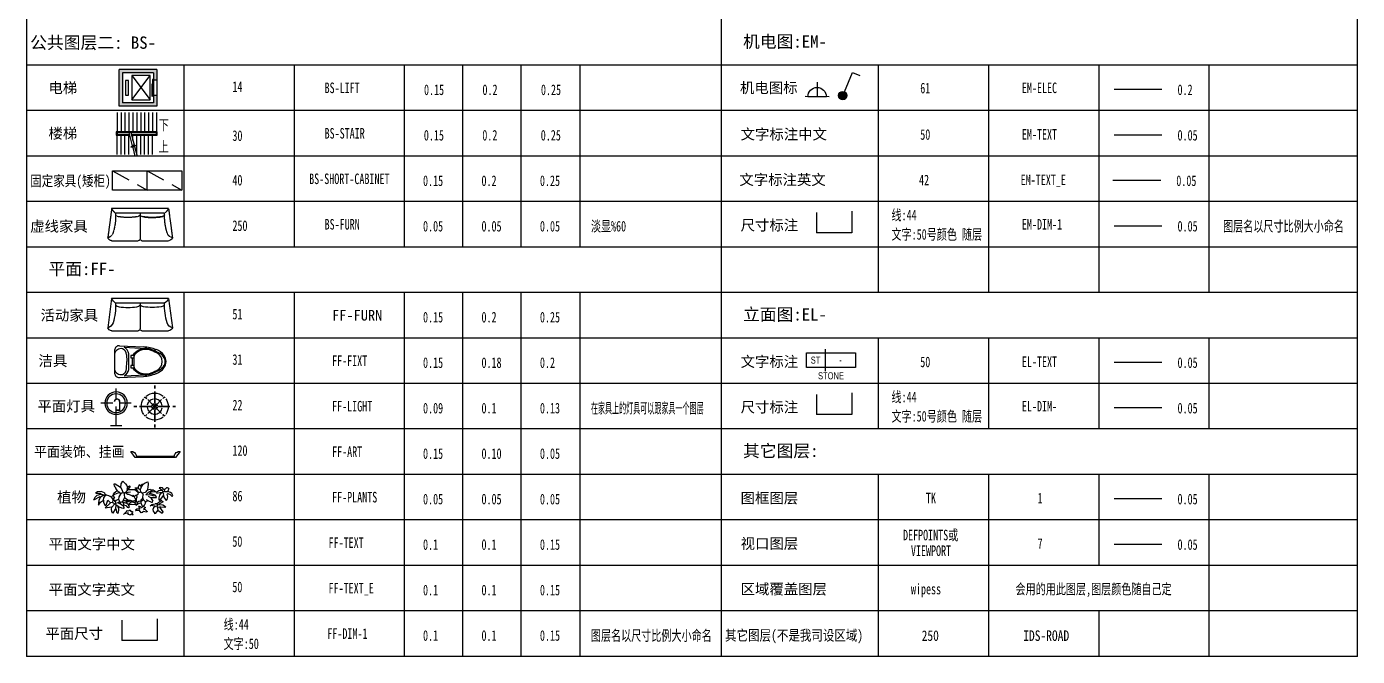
# Model space of a CAD drawing. Header units: millimetres. Extents: x 14385 to 129787, y 107826 to 186798.
# Drawn here: x 83011 to 92473, y 149363 to 153842 of the extents above; entities that cross this region are included whole.
import ezdxf
from ezdxf.enums import TextEntityAlignment as Align

# ---------------------------------------------------------------- set-up
doc = ezdxf.new("R2010")
doc.units = ezdxf.units.MM
doc.header["$LTSCALE"] = 1000
doc.header["$PDMODE"] = 35
for name, pattern in [('DASH', [0.35, 0.25, -0.1]), ('DASHDOT', [1, 0.5, -0.25, 0, -0.25]), ('M-HIDDEN', [1.875, 1.25, -0.625])]:
    doc.linetypes.add(name, pattern=pattern)
for name, color, linetype in [('BS-FURN', 250, 'DASH'), ('BS-LIFT', 14, 'Continuous'), ('BS-SHORT-CABINET', 40, 'Continuous'), ('BS-STAIR', 30, 'Continuous'), ('COL-FILL', 8, 'Continuous'), ('EL-DIM-20', 50, 'Continuous'), ('EL-TEXT', 50, 'Continuous'), ('EM-DIM-1', 50, 'Continuous'), ('EM-ELEC', 61, 'Continuous'), ('EM-TEXT', 50, 'Continuous'), ('EM-TEXT_E', 42, 'Continuous'), ('FF-ART', 120, 'Continuous'), ('FF-DIM-1', 44, 'Continuous'), ('FF-FIXT', 31, 'Continuous'), ('FF-FURN', 51, 'Continuous'), ('FF-LIGHT', 22, 'Continuous'), ('FF-PLANTS', 86, 'Continuous'), ('FF-TEXT', 50, 'Continuous'), ('FF-TEXT_E', 50, 'Continuous'), ('IDS-Road', 250, 'Continuous'), ('TK', 1, 'Continuous'), ('WALL', 160, 'Continuous'), ('wipess', 8, 'Continuous')]:
    doc.layers.add(name, color=color, linetype=linetype)
doc.styles.add('ar', font='arial.ttf')
doc.styles.add('Arch', font='hbsmall.shx', dxfattribs={"width": 0.75, "bigfont": 'hztxt.shx'})
doc.styles.add('CCD_DIM', font='archs.shx', dxfattribs={"width": 0.7})
doc.styles.add('hb', font='hbsmall.shx', dxfattribs={"width": 0.7})
doc.styles.add('ST', font='')
doc.styles.add('宋体', font='')
doc.styles.get('ST').set_extended_font_data('NSimSun')
doc.styles.get('宋体').set_extended_font_data('SimSun')
doc.dimstyles.new('CCD_DIM_1', dxfattribs={"dimtxt": 2.5, "dimasz": 1, "dimexe": 2, "dimexo": 1.5, "dimgap": 0.6, "dimtad": 1, "dimdec": 0, "dimzin": 12, "dimdsep": 46, "dimtxsty": 'ar', "dimblk": 'CCD_Dimension_Tick', "dimcen": 0.125, "dimclrd": 44, "dimclre": 44, "dimclrt": 50, "dimadec": 0, "dimazin": 0, "dimtfac": 1, "dimtdec": 0, "dimtix": 1, "dimtmove": 2, "dimatfit": 3, "dimldrblk": 'CCD_Leader_Dot', "dimfxl": 0, "dimtvp": 1, "dimtolj": 1, "dimtzin": 0, "dimarcsym": 0})

# ---------------------------------------------------------------- blocks, each defined once
blk = doc.blocks.new('_liftd')
for points in [[(-0.548, -0.602), (-0.548, -0.774), (0.241, -0.774), (0.241, -0.602), (-0.548, -0.602)], [(-0.241, -0.784), (-0.241, -0.955), (0.548, -0.955), (0.548, -0.784), (-0.241, -0.784)]]:
    blk.add_lwpolyline(points)
blk = doc.blocks.new('SFA72E')
for p, q in [((-804, -25), (-914, -856)), ((-804, -25), (804, -25)), ((-693, -163), (693, -163)), ((804, -25), (914, -856)), ((-51, -939), (-804, -939)), ((804, -939), (51, -939))]:
    blk.add_line(p, q)
at = {"color": 53}
blk.add_line((0, -163), (0, -888), dxfattribs=at)
for points in [[(-692, -206, 0.231788), (-595, -262, 0.07379), (-94, -262, 0.231788), (3, -206, 0.231788)], [(692, -206, -0.231788), (595, -262, -0.07379), (94, -262, -0.231788), (-3, -206, -0.231788)]]:
    blk.add_lwpolyline(points, format="xyb", dxfattribs=at)
for centre, radius, start, end in [((-428, 162), 420, 206.4637, 230.8559), ((-2300, -234), 1609, 342.5863, 2.5074), ((2300, -234), 1609, 177.4926, 197.4137), ((428, 162), 420, 309.1441, 333.5363), ((-973, -646), 220, 284.3275, 341.5129), ((973, -646), 220, 198.4871, 255.6725), ((-785, -799), 142, 203.8745, 262.3857), ((-51, -888), 50.8, 270, 0), ((51, -888), 50.8, 180, 270), ((785, -799), 142, 277.6143, 336.1255)]:
    blk.add_arc(centre, radius, start, end)
blk = doc.blocks.new('WC--04')
for p, q in [((86, 227), (431, 211)), ((155, 204), (456, 189)), ((19, 163), (19, -163)), ((190, 101), (194, 0)), ((190, -101), (194, 0)), ((219, -111), (219, 111)), ((248, 87), (248, 53)), ((297, 87), (248, 87)), ((248, 53), (290, 53)), ((275, -53), (275, 53)), ((290, 55), (290, -54)), ((155, -204), (456, -189)), ((248, -53), (248, -86)), ((290, -53), (248, -53)), ((248, -86), (297, -86)), ((86, -227), (431, -211))]:
    blk.add_line(p, q)
for centre, radius, start, end in [((83, 163), 63.8, 87, 179.9), ((107, 102), 112, 4.5, 65.1), ((374, -465), 678, 69.5, 85.2), ((108, 95), 89.8, 74.9956, 171.9532), ((101, 98), 89.1, 2.2, 70.4), ((476, -52), 244, 117.4735, 145.4741), ((366, 55), 76.2, 136.0032, 180), ((476, -52), 229, 110.5577, 136.0032), ((460, -17), 206, 74.0575, 118.1206), ((460, -17), 191, 74.0809, 109.8651), ((336, -428), 620, 62.8687, 73.4334), ((336, -428), 635, 60.6001, 73.4407), ((520, -66), 254, 38, 68.7), ((555, 0), 140, 297.1313, 62.8687), ((542, -63), 216, 37.6232, 60.6955), ((626, 0), 111, 360, 38.3644), ((626, 0), 111, 321.6356, 0), ((599, 0), 151, 323.3224, 36.6999), ((108, -95), 89.8, 188.0468, 285.0044), ((83, -163), 63.8, 180.1, 273), ((101, -98), 89.1, 289.6, 357.8), ((107, -102), 112, 294.9, 355.5), ((476, 52), 244, 214.5259, 242.5265), ((366, -54), 76.2, 180, 223.9968), ((476, 52), 229, 223.9968, 249.4423), ((460, 17), 206, 241.8794, 285.9425), ((460, 17), 191, 250.1349, 285.9191), ((374, 465), 678, 274.8, 290.5), ((336, 428), 620, 286.5666, 297.1313), ((336, 428), 635, 286.5593, 299.3999), ((520, 66), 254, 291.3, 322), ((542, 63), 216, 299.3045, 322.3768)]:
    blk.add_arc(centre, radius, start, end)
blk = doc.blocks.new('LTG1')
for points in [[(0, 992), (0, 856)], [(0, 719), (0, 140)], [(-435, 435), (-380, 380)], [(-326, 326), (-56, 56)], [(56, 56), (326, 326)], [(380, 380), (435, 435)], [(992, 0), (856, 0)], [(-992, 0), (-856, 0)], [(-719, 0), (-140, 0)], [(-435, -435), (-380, -380)], [(-326, -326), (-56, -56)], [(0, -140), (0, -719)], [(56, -56), (326, -326)], [(140, 0), (719, 0)], [(380, -380), (435, -435)], [(0, -856), (0, -992)]]:
    blk.add_lwpolyline(points, close=True)
at = {"extrusion": (0, 0, -1)}
for major_axis, start_param, end_param in [((-640, 0), 0.888621, 2.252972), ((-640, 2), -0.003333, 0.613772), ((625, 139), 4.06277, 4.162216), ((625, 139), 4.06277, 4.162216), ((140, 2), 3.385592, 4.494095), ((-140, 2), 1.78909, 2.897593), ((-625, 139), 2.120969, 2.220415), ((-625, 139), 2.120969, 2.220415), ((640, 2), -0.613772, 0.003333), ((640, 2), 2.52782, 3.144925), ((-625, 139), -1.020623, -0.921177), ((-625, 139), -1.020623, -0.921177), ((-640, 0), 4.030214, 5.394564), ((-140, 2), -1.352502, -0.243999), ((140, 2), 0.243999, 1.352502), ((625, 139), 0.921177, 1.020623), ((625, 139), 0.921177, 1.020623), ((-640, 2), 3.13826, 3.755365)]:
    blk.add_ellipse((0, 0), major_axis=major_axis, ratio=1, start_param=start_param, end_param=end_param, dxfattribs=at)
for major_axis, start_param, end_param in [((-307, 189), 0.467757, 0.567203), ((-307, 189), 0.467757, 0.567203), ((-258, 251), -0.014456, 0.602649), ((-252, 257), -0.608759, 0.008346), ((-57.4, 53.9), 0.2, 1.308503), ((-26.6, 29.1), 3.186593, 9.469778), ((-55.5, 55.9), -1.336602, -0.228099), ((-27.1, 28.6), 0.25847, 1.366973), ((-261, 248), -0.825662, -0.726216), ((-261, 248), -0.825662, -0.726216), ((-28.8, 26.8), -1.374959, -0.266456), ((-27.1, 28.6), 3.400063, 4.508566), ((-255, 254), 4.028499, 5.392849), ((-57.4, 53.9), 3.341592, 4.450095), ((-307, 189), 3.609349, 3.708795), ((-307, 189), 3.609349, 3.708795), ((-255, 254), 0.886906, 2.251257), ((-55.5, 55.9), 1.804991, 2.913494), ((-28.8, 26.8), 1.766633, 2.875136), ((-261, 248), 2.315931, 2.415377), ((-261, 248), 2.315931, 2.415377), ((-252, 257), 2.532833, 3.149938), ((-258, 251), 3.127137, 3.744242)]:
    blk.add_ellipse((0, 0), major_axis=major_axis, ratio=1, start_param=start_param, end_param=end_param)
for points, knots in [([(-127, 30), (-125, 35), (-124, 40), (-119, 52), (-116, 60), (-107, 75), (-102, 81), (-90, 94), (-84, 100), (-70, 110), (-63, 114), (-48, 121), (-39, 124), (-31, 126), (-30, 126), (-30, 127)], [3.385592, 3.385592, 3.385592, 3.385592, 3.502157, 3.502157, 3.698257, 3.698257, 3.894358, 3.894358, 4.090458, 4.090458, 4.286559, 4.286559, 4.482659, 4.482659, 4.494095, 4.494095, 4.494095, 4.494095]), ([(30, 127), (35, 125), (40, 124), (52, 119), (60, 116), (75, 107), (81, 102), (94, 90), (100, 84), (110, 70), (114, 63), (121, 48), (124, 39), (126, 31), (126, 30), (127, 30)], [1.78909, 1.78909, 1.78909, 1.78909, 1.905655, 1.905655, 2.101756, 2.101756, 2.297856, 2.297856, 2.493957, 2.493957, 2.690057, 2.690057, 2.886158, 2.886158, 2.897593, 2.897593, 2.897593, 2.897593]), ([(-30, -127), (-35, -125), (-40, -124), (-52, -119), (-60, -116), (-75, -107), (-81, -102), (-94, -90), (-100, -84), (-110, -70), (-114, -63), (-121, -48), (-124, -39), (-126, -31), (-126, -30), (-127, -30)], [-1.352502, -1.352502, -1.352502, -1.352502, -1.235937, -1.235937, -1.039837, -1.039837, -0.843736, -0.843736, -0.647636, -0.647636, -0.451535, -0.451535, -0.255435, -0.255435, -0.243999, -0.243999, -0.243999, -0.243999]), ([(127, -30), (125, -35), (124, -40), (119, -52), (116, -60), (107, -75), (102, -81), (90, -94), (84, -100), (70, -110), (63, -114), (48, -121), (39, -124), (31, -126), (30, -126), (30, -127)], [0.243999, 0.243999, 0.243999, 0.243999, 0.360564, 0.360564, 0.556665, 0.556665, 0.752765, 0.752765, 0.948866, 0.948866, 1.144966, 1.144966, 1.341067, 1.341067, 1.352502, 1.352502, 1.352502, 1.352502])]:
    blk.add_open_spline(points, degree=3, knots=knots)
blk = doc.blocks.new('壁灯')
at = {"color": 2, "linetype": 'Continuous'}
for p, q in [((19.7, 0), (-19.7, 0)), ((0, 0), (0, -67.2)), ((-11.8, -79), (-53.4, -79)), ((0, -90.8), (0, -130.2)), ((53.4, -79), (11.8, -79))]:
    blk.add_line(p, q, dxfattribs=at)
blk.add_circle((0, -79), 39.5, dxfattribs=at)
at = {"color": 8, "linetype": 'Continuous'}
blk.add_circle((0, -79), 32.9, dxfattribs=at)
at = {"color": 2, "linetype": 'DASHDOT', "style": 'Arch', "text_generation_flag": 2}
blk.add_attdef('J', text='', height=43.5, dxfattribs=at).set_placement((5.1, -74.2), align=Align.MIDDLE)
blk = doc.blocks.new('QBLOCK2007111416411375')
h = blk.add_hatch(color=256)
edge = h.paths.add_edge_path()
edge.add_arc((-2.25, 1.52), 1, -113.0671, 246.9329)
blk.add_lwpolyline([(-1.33, 1.13), (3.25, -0.82), (2.52, -2.52)])
blk.add_circle((-2.25, 1.52), 1)
blk = doc.blocks.new('SAF')
for p, q in [((0, 82.7), (0, 0)), ((69, 0), (-69, 0)), ((52.5, 0), (-52.5, 0))]:
    blk.add_line(p, q)
at = {"extrusion": (0, 0, -1)}
blk.add_ellipse((0, 0), major_axis=(37.1, 37.1), ratio=1, start_param=3.926991, end_param=7.068583, dxfattribs=at)
blk = doc.blocks.new('CCD_Dimension_Tick')
at = {"color": 0, "linetype": 'ByBlock'}
for p, q in [((-1.1, 0), (0, 0)), ((0, 0), (1.1, 0))]:
    blk.add_line(p, q, dxfattribs=at)
at = {"color": 0, "linetype": 'Continuous', "const_width": 0.608}
blk.add_lwpolyline([(-0.6, -0.6), (0.6, 0.6)], dxfattribs=at)
blk = doc.blocks.new('*D615')
at = {"layer": 'DEFPOINTS', "color": 0}
for p in [(83688.3, 149622.5), (83939.3, 149633), (83939.3, 149479.5)]:
    blk.add_point(p, dxfattribs=at)
at = {"layer": 'FF-DIM-1', "color": 44, "lineweight": -2}
for p, q in [((83688.3, 149621), (83688.3, 149477.5)), ((83939.3, 149631.5), (83939.3, 149477.5)), ((83689.3, 149479.5), (83938.3, 149479.5))]:
    blk.add_line(p, q, dxfattribs=at)
at = {"layer": 'FF-DIM-1', "color": 44, "lineweight": -2, "rotation": 180}
blk.add_blockref('CCD_Dimension_Tick', (83688.3, 149479.5), dxfattribs=at)
at = {"layer": 'FF-DIM-1', "color": 44, "lineweight": -2}
blk.add_blockref('CCD_Dimension_Tick', (83939.3, 149479.5), dxfattribs=at)
at = {"layer": 'FF-DIM-1', "color": 50, "insert": (83813.8, 149481.4), "char_height": 2.5, "attachment_point": 5, "style": 'CCD_DIM'}
blk.add_mtext('\\A1;251', dxfattribs=at)
blk = doc.blocks.new('CCD_Leader_Dot')
at = {"color": 0, "linetype": 'ByBlock'}
blk.add_line((-5, 0), (-10, 0), dxfattribs=at)
at = {"color": 0, "linetype": 'ByBlock', "const_width": 5}
blk.add_lwpolyline([(-2.5, 0, 1), (2.5, 0, 1)], format="xyb", close=True, dxfattribs=at)
blk = doc.blocks.new('*D616')
at = {"layer": 'DEFPOINTS', "color": 0}
for p in [(88877.7, 152532.4), (88626.8, 152521.9), (88877.7, 152378.9)]:
    blk.add_point(p, dxfattribs=at)
at = {"layer": 'EM-DIM-1', "color": 44, "lineweight": -2}
for p, q in [((88877.7, 152530.9), (88877.7, 152376.9)), ((88626.8, 152520.4), (88626.8, 152376.9)), ((88627.8, 152378.9), (88876.7, 152378.9))]:
    blk.add_line(p, q, dxfattribs=at)
at = {"layer": 'EM-DIM-1', "color": 44, "lineweight": -2, "rotation": 180}
blk.add_blockref('CCD_Dimension_Tick', (88626.8, 152378.9), dxfattribs=at)
at = {"layer": 'EM-DIM-1', "color": 44, "lineweight": -2}
blk.add_blockref('CCD_Dimension_Tick', (88877.7, 152378.9), dxfattribs=at)
at = {"layer": 'EM-DIM-1', "color": 50, "insert": (88752.3, 152380.8), "char_height": 2.5, "attachment_point": 5, "style": 'CCD_DIM'}
blk.add_mtext('\\A1;251', dxfattribs=at)
blk = doc.blocks.new('*D617')
at = {"layer": 'DEFPOINTS', "color": 0}
for p in [(88626.8, 151228.1), (88877.7, 151238.6), (88877.7, 151085.1)]:
    blk.add_point(p, dxfattribs=at)
at = {"layer": 'EL-DIM-20', "color": 44, "lineweight": -2}
for p, q in [((88626.8, 151226.6), (88626.8, 151083.1)), ((88877.7, 151237.1), (88877.7, 151083.1)), ((88627.8, 151085.1), (88876.7, 151085.1))]:
    blk.add_line(p, q, dxfattribs=at)
at = {"layer": 'EL-DIM-20', "color": 44, "lineweight": -2, "rotation": 180}
blk.add_blockref('CCD_Dimension_Tick', (88626.8, 151085.1), dxfattribs=at)
at = {"layer": 'EL-DIM-20', "color": 44, "lineweight": -2}
blk.add_blockref('CCD_Dimension_Tick', (88877.7, 151085.1), dxfattribs=at)
at = {"layer": 'EL-DIM-20', "color": 50, "insert": (88752.3, 151087), "char_height": 2.5, "attachment_point": 5, "style": 'CCD_DIM'}
blk.add_mtext('\\A1;251', dxfattribs=at)
blk = doc.blocks.new('FC-')
at = {"color": 50}
blk.add_line((0, -3.12), (0, 3.12), dxfattribs=at)
at = {"color": 5}
blk.add_lwpolyline([(8.48, -2.12), (-5.45, -2.12), (-5.45, 2.12), (8.48, 2.12)], close=True, dxfattribs=at)
at = {"style": 'ST', "width": 0.7, "flags": 4}
blk.add_attdef('ITEM5', text='', height=2.5, dxfattribs=at).set_placement((-6.48, -1.52), align=Align.RIGHT)
at = {"width": 0.7, "flags": 4}
for tag, height, style, p in [('NUM1', 2, 'hb', (-2.86, 0.01)), ('NUM2', 2, 'hb', (4.21, 0.01)), ('NUM4', 2, 'hb', (1.51, -4.45)), ('NUM6', 2.5, 'ST', (1.51, -8.45))]:
    blk.add_attdef(tag, text='', height=height, dxfattribs=dict(at, style=style)).set_placement(p, align=Align.MIDDLE)
at = {"style": 'ST', "width": 0.7, "flags": 4}
blk.add_attdef('NUM3', (9.06, -1.52), '', height=2.5, dxfattribs=at)
blk = doc.blocks.new('TREE-P24')
for p, q in [((-183, 259), (-184, 266)), ((-184, 266), (-176, 266)), ((-181, 248), (-183, 259)), ((-176, 239), (-181, 248)), ((-176, 266), (-127, 235)), ((-123, 233), (-120, 264)), ((-120, 264), (-105, 288)), ((-105, 288), (-81, 265)), ((-81, 265), (-70, 251)), ((-70, 251), (-63, 235)), ((-63, 235), (-45, 246)), ((-39, 241), (-63, 211)), ((-45, 246), (-39, 241)), ((43, 256), (33, 235)), ((55, 248), (43, 256)), ((55, 248), (70, 262)), ((55, 248), (57, 235)), ((60, 231), (78, 262)), ((70, 262), (78, 262)), ((78, 262), (95, 275)), ((95, 275), (120, 284)), ((120, 284), (123, 265)), ((123, 265), (121, 231)), ((-312, 147), (-371, 117)), ((-357, 143), (-371, 117)), ((-358, 142), (-336, 162)), ((-335, 193), (-351, 180)), ((-350, 180), (-311, 180)), ((-336, 162), (-303, 172)), ((-300, 197), (-335, 193)), ((-309, 143), (-322, 115)), ((-309, 143), (-312, 147)), ((-311, 180), (-303, 172)), ((-281, 164), (-309, 143)), ((-303, 172), (-287, 170)), ((-271, 185), (-300, 197)), ((-287, 170), (-281, 164)), ((-281, 164), (-271, 164)), ((-280, 118), (-277, 138)), ((-277, 138), (-264, 157)), ((-271, 185), (-268, 170)), ((-268, 170), (-271, 164)), ((-264, 157), (-271, 164)), ((-255, 162), (-268, 171)), ((-254, 162), (-264, 157)), ((-231, 156), (-255, 162)), ((-221, 151), (-231, 156)), ((-211, 145), (-221, 151)), ((-193, 163), (-211, 145)), ((-211, 145), (-201, 133)), ((-186, 133), (-201, 133)), ((-201, 133), (-197, 121)), ((-197, 121), (-199, 96)), ((-190, 120), (-197, 121)), ((-193, 161), (-187, 182)), ((-193, 163), (-193, 161)), ((-193, 161), (-182, 139)), ((-182, 168), (-191, 164)), ((-182, 115), (-190, 120)), ((-187, 182), (-170, 197)), ((-182, 139), (-186, 133)), ((-137, 188), (-182, 168)), ((-176, 239), (-170, 219)), ((-170, 219), (-156, 202)), ((-170, 197), (-156, 202)), ((-146, 125), (-168, 114)), ((-156, 202), (-137, 190)), ((-143, 147), (-146, 125)), ((-146, 125), (-133, 102)), ((-123, 178), (-143, 147)), ((-137, 190), (-137, 188)), ((-137, 188), (-123, 178)), ((-127, 235), (-123, 233)), ((-113, 210), (-123, 233)), ((-123, 178), (-115, 185)), ((-115, 185), (-102, 188)), ((-102, 188), (-113, 210)), ((-100, 123), (-104, 114)), ((-102, 188), (-94, 180)), ((-96, 129), (-100, 123)), ((-90, 143), (-96, 129)), ((-90, 184), (-94, 180)), ((-94, 180), (-94, 161)), ((-94, 161), (-90, 147)), ((-80, 184), (-90, 184)), ((-90, 147), (-90, 143)), ((-90, 143), (-59, 121)), ((-64, 211), (-80, 190)), ((-80, 190), (-78, 186)), ((-78, 186), (-80, 184)), ((-75, 178), (-80, 184)), ((-78, 186), (-35, 194)), ((-61, 170), (-75, 178)), ((-63, 235), (-68, 219)), ((-68, 219), (-64, 211)), ((-64, 211), (-63, 211)), ((-63, 211), (-61, 211)), ((3, 211), (-61, 211)), ((-47, 168), (-61, 170)), ((-59, 121), (-61, 120)), ((-59, 121), (-47, 118)), ((-47, 168), (-25, 161)), ((-25, 161), (-16, 164)), ((-25, 161), (-14, 153)), ((-16, 164), (-8, 161)), ((-14, 153), (-10, 153)), ((-8, 161), (-10, 153)), ((-10, 153), (-2, 147)), ((10, 159), (-2, 147)), ((-2, 147), (2, 137)), ((2, 137), (8, 129)), ((33, 186), (3, 211)), ((10, 225), (4, 227)), ((8, 129), (6, 118)), ((8, 129), (14, 129)), ((33, 227), (10, 225)), ((10, 225), (36, 185)), ((19, 159), (10, 159)), ((20, 144), (14, 129)), ((14, 129), (16, 108)), ((29, 170), (19, 159)), ((19, 159), (20, 144)), ((31, 172), (29, 170)), ((33, 184), (31, 172)), ((33, 235), (33, 227)), ((33, 227), (51, 213)), ((33, 184), (33, 186)), ((55, 190), (36, 185)), ((60, 231), (51, 213)), ((51, 213), (55, 190)), ((68, 182), (55, 190)), ((57, 235), (60, 231)), ((57, 121), (57, 120)), ((60, 121), (57, 120)), ((68, 131), (60, 121)), ((96, 188), (68, 182)), ((68, 182), (78, 170)), ((74, 139), (68, 133)), ((68, 133), (68, 131)), ((80, 121), (70, 112)), ((74, 139), (78, 170)), ((74, 139), (74, 133)), ((74, 133), (80, 121)), ((80, 121), (100, 102)), ((115, 207), (96, 188)), ((101, 167), (125, 190)), ((147, 164), (101, 167)), ((113, 118), (107, 125)), ((121, 231), (115, 207)), ((143, 215), (115, 207)), ((115, 207), (115, 209)), ((125, 190), (151, 202)), ((146, 139), (125, 151)), ((141, 182), (129, 176)), ((144, 188), (141, 182)), ((141, 182), (156, 176)), ((143, 215), (167, 212)), ((150, 190), (144, 188)), ((146, 139), (148, 141)), ((146, 139), (164, 110)), ((180, 154), (147, 164)), ((148, 141), (180, 141)), ((191, 194), (150, 190)), ((151, 202), (163, 201)), ((156, 176), (182, 166)), ((167, 212), (185, 200)), ((180, 141), (197, 143)), ((182, 166), (193, 157)), ((185, 200), (191, 194)), ((191, 194), (197, 192)), ((197, 143), (193, 157)), ((220, 202), (202, 189)), ((202, 189), (202, 179)), ((227, 185), (202, 179)), ((249, 204), (220, 202)), ((225, 162), (220, 139)), ((220, 139), (220, 122)), ((220, 122), (224, 118)), ((236, 233), (222, 230)), ((222, 230), (249, 208)), ((231, 124), (224, 118)), ((241, 185), (225, 162)), ((241, 185), (227, 185)), ((261, 163), (231, 124)), ((252, 230), (236, 233)), ((255, 187), (241, 185)), ((249, 208), (249, 204)), ((249, 204), (257, 193)), ((263, 218), (252, 230)), ((257, 193), (255, 187)), ((255, 187), (261, 173)), ((271, 197), (257, 193)), ((261, 173), (259, 167)), ((259, 167), (261, 163)), ((261, 163), (264, 145)), ((269, 210), (263, 218)), ((264, 145), (286, 115)), ((278, 218), (269, 210)), ((269, 210), (271, 197)), ((271, 197), (302, 197)), ((288, 228), (278, 218)), ((286, 115), (294, 124)), ((298, 229), (288, 228)), ((294, 124), (300, 147)), ((300, 177), (296, 173)), ((300, 147), (296, 173)), ((310, 224), (298, 229)), ((310, 224), (300, 200)), ((300, 200), (302, 197)), ((300, 177), (321, 169)), ((324, 188), (302, 197)), ((321, 169), (339, 152)), ((337, 178), (324, 188)), ((345, 159), (337, 178)), ((339, 152), (345, 159)), ((-322, 115), (-326, 93)), ((-326, 93), (-325, 72)), ((-325, 72), (-306, 100)), ((-306, 100), (-280, 118)), ((-280, 118), (-279, 99)), ((-279, 99), (-272, 79)), ((-272, 79), (-259, 70)), ((-217, 94), (-264, 47)), ((-264, 47), (-207, 57)), ((-257, 71), (-242, 118)), ((-242, 118), (-221, 96)), ((-221, 96), (-217, 94)), ((-199, 96), (-217, 94)), ((-209, 36), (-205, 55)), ((-205, 15), (-209, 36)), ((-207, 57), (-205, 55)), ((-178, 86), (-205, 55)), ((-196, 1), (-205, 15)), ((-199, 96), (-178, 86)), ((-174, 36), (-196, 1)), ((-176, 106), (-182, 115)), ((-178, 86), (-174, 86)), ((-168, 114), (-176, 106)), ((-176, 106), (-172, 88)), ((-172, 88), (-174, 86)), ((-174, 86), (-168, 79)), ((-172, 39), (-174, 36)), ((-148, 94), (-172, 88)), ((-168, 79), (-172, 39)), ((-172, 39), (-166, 29)), ((-168, 79), (-148, 63)), ((-166, 29), (-163, 16)), ((-163, 16), (-162, 8)), ((-152, -3), (-162, 8)), ((-152, -3), (-144, 9)), ((-133, 102), (-148, 94)), ((-148, 94), (-135, 88)), ((-148, 63), (-148, 61)), ((-148, 63), (-139, 56)), ((-148, 53), (-148, 61)), ((-143, 44), (-148, 53)), ((-144, 9), (-141, 28)), ((-141, 28), (-143, 44)), ((-139, 56), (-119, 48)), ((-135, 88), (-131, 88)), ((-133, 102), (-127, 96)), ((-127, 96), (-131, 88)), ((-131, 88), (-107, 69)), ((-113, 102), (-127, 96)), ((-119, 48), (-98, 45)), ((-104, 114), (-113, 102)), ((-113, 102), (-104, 94)), ((-107, 69), (-104, 69)), ((-104, 114), (-86, 114)), ((-98, 98), (-104, 94)), ((-104, 94), (-96, 73)), ((-96, 73), (-104, 69)), ((-104, 69), (-100, 59)), ((-100, 59), (-96, 51)), ((-100, 45), (-98, 45)), ((-82, 92), (-98, 98)), ((-96, 51), (-98, 45)), ((-98, 45), (-96, 41)), ((-76, 67), (-96, 73)), ((-78, 10), (-92, -2)), ((-92, -3), (-80, 1)), ((-86, 114), (-76, 110)), ((-72, 96), (-82, 92)), ((-80, 1), (-66, 3)), ((-72, 16), (-78, 10)), ((-61, 120), (-76, 110)), ((-76, 110), (-74, 100)), ((-68, 62), (-76, 67)), ((-74, 100), (-72, 96)), ((-57, 106), (-72, 96)), ((-72, 96), (-72, 94)), ((-72, 94), (-55, 79)), ((-70, 20), (-72, 18)), ((-72, 18), (-72, 16)), ((-70, 20), (-66, 24)), ((-59, 51), (-68, 62)), ((-66, 24), (-57, 21)), ((-66, 3), (-57, 4)), ((-61, 120), (-59, 110)), ((-59, 110), (-57, 106)), ((-53, 49), (-59, 51)), ((-57, 4), (-59, -7)), ((-55, 104), (-57, 106)), ((-57, 21), (-49, 24)), ((-43, 112), (-55, 104)), ((-37, 96), (-55, 79)), ((-55, 79), (-53, 73)), ((-36, 80), (-53, 73)), ((-53, 73), (-49, 53)), ((-49, 53), (-53, 49)), ((-49, 24), (-45, 28)), ((-47, 118), (-43, 112)), ((-47, 118), (-39, 118)), ((-45, 28), (-35, 28)), ((-39, 118), (-43, 112)), ((-43, 112), (-43, 110)), ((-43, 110), (-37, 96)), ((-39, 118), (-31, 116)), ((-23, 104), (-37, 96)), ((-27, 80), (-36, 80)), ((-35, 28), (-35, 18)), ((-35, 18), (-20, 16)), ((-31, 116), (-23, 104)), ((-31, 116), (-12, 110)), ((12, 75), (-27, 80)), ((-16, 10), (-27, 4)), ((-27, 4), (-14, -11)), ((-23, 104), (-14, 104)), ((-20, 16), (-16, 10)), ((-12, 8), (-16, 10)), ((-12, 110), (-14, 104)), ((-14, 104), (-2, 96)), ((0, 112), (-12, 110)), ((-2, 96), (4, 94)), ((6, 118), (0, 112)), ((0, 112), (8, 100)), ((8, 100), (4, 94)), ((4, 94), (12, 75)), ((16, 108), (8, 100)), ((21, 36), (10, 26)), ((10, 26), (12, 22)), ((12, 75), (16, 73)), ((45, 24), (12, 22)), ((16, 108), (27, 100)), ((27, 98), (16, 73)), ((16, 73), (31, 86)), ((45, 36), (21, 36)), ((39, 106), (27, 98)), ((27, 100), (27, 98)), ((31, 86), (46, 92)), ((46, 60), (37, 59)), ((37, 59), (47, 39)), ((53, 110), (39, 106)), ((47, 39), (45, 36)), ((60, 4), (45, 24)), ((46, 92), (57, 94)), ((55, 56), (46, 60)), ((57, 120), (53, 110)), ((53, 110), (57, 108)), ((62, 47), (55, 56)), ((64, 108), (57, 108)), ((57, 108), (57, 94)), ((57, 94), (72, 57)), ((76, 6), (60, 4)), ((72, 57), (62, 47)), ((70, 112), (64, 108)), ((82, 59), (72, 57)), ((76, 12), (82, 18)), ((76, 6), (76, 12)), ((80, 39), (89, 43)), ((88, 34), (80, 39)), ((82, 59), (89, 71)), ((82, 59), (100, 51)), ((82, 18), (93, 14)), ((92, 33), (88, 34)), ((89, 71), (98, 91)), ((89, 43), (96, 47)), ((100, 29), (92, 33)), ((93, 14), (104, 13)), ((96, 47), (100, 51)), ((98, 91), (100, 102)), ((107, 102), (100, 102)), ((108, 21), (100, 29)), ((104, 13), (113, 14)), ((113, 118), (107, 102)), ((113, 14), (108, 21)), ((113, 118), (160, 98)), ((113, 14), (115, 12)), ((142, 65), (157, 79)), ((164, 69), (142, 65)), ((157, 79), (187, 84)), ((160, 98), (164, 110)), ((164, 69), (184, 67)), ((170, 47), (166, 34)), ((166, 34), (167, 17)), ((167, 17), (176, 6)), ((187, 61), (170, 47)), ((176, 6), (180, -5)), ((184, 67), (187, 61)), ((209, 28), (185, -3)), ((201, 84), (187, 84)), ((201, 63), (187, 61)), ((201, 86), (203, 86)), ((201, 86), (201, 84)), ((203, 86), (201, 84)), ((201, 84), (201, 82)), ((201, 82), (207, 73)), ((207, 73), (201, 63)), ((201, 63), (205, 57)), ((203, 86), (205, 86)), ((244, 114), (205, 86)), ((205, 57), (209, 28)), ((205, 57), (226, 53)), ((223, 79), (207, 73)), ((209, 28), (240, 6)), ((224, 118), (222, 117)), ((226, 84), (223, 79)), ((223, 79), (256, 77)), ((258, 104), (226, 84)), ((236, 55), (226, 53)), ((226, 53), (256, 12)), ((275, 51), (236, 55)), ((240, 6), (250, -3)), ((244, 114), (258, 104)), ((256, 12), (250, -3)), ((256, 77), (279, 59)), ((279, 59), (275, 51)), ((-92, -3), (-100, -13)), ((-92, -2), (-92, -3)), ((-59, -7), (-59, -9)), ((-59, -9), (-45, -11)), ((-45, -11), (-41, -17)), ((-41, -17), (-37, -11)), ((-37, -11), (-31, -9)), ((-31, -9), (-23, -11)), ((-23, -11), (-18, -17)), ((-14, -11), (-18, -17)), ((185, -3), (180, -5))]:
    blk.add_line(p, q)
for centre, start, end in [((-271, 185), 12.8043, 67.5333), ((3, 211), 49.844, 89.647)]:
    blk.add_arc(centre, 0.000244, start, end)

msp = doc.modelspace()

# ---------------------------------------------------------------- hatches: boundary and pattern name
at = {"layer": 'COL-FILL'}
msp.add_hatch(color=256, dxfattribs=at).paths.add_polyline_path([(83936.6, 153537.6), (83668.6, 153537.6), (83668.6, 153276.6), (83936.6, 153276.6), (83936.6, 153352.1), (83912.6, 153352.1), (83912.6, 153300.6), (83692.6, 153300.6), (83692.6, 153513.6), (83912.6, 153513.6), (83912.6, 153462.1), (83936.6, 153462.1)])

# ---------------------------------------------------------------- linework, layer by layer
at = {"color": 55, "linetype": 'M-HIDDEN', "ltscale": 0.106667}
for p, q in [((83621.8, 152815.9), (83868.7, 152680.4)), ((83868.7, 152815.9), (84115.6, 152680.4))]:
    msp.add_line(p, q, dxfattribs=at)
at = {"layer": 'BS-FURN', "ltscale": 0.002817}
for p, q in [((83616.1, 152549.4, 112.5), (83588.2, 152340.4, 112.5)), ((84020.2, 152549.4, 112.5), (83616.1, 152549.4, 112.5)), ((84020.2, 152549.4, 112.5), (84048.1, 152340.4, 112.5)), ((83992.4, 152514.6, 0), (83643.9, 152514.6, 0)), ((83818.1, 152514.6, 0), (83818.1, 152332.3, 0)), ((83616.1, 152319.5, 112.5), (83805.4, 152319.5, 112.5)), ((83830.9, 152319.5, 112.5), (84020.2, 152319.5, 112.5))]:
    msp.add_line(p, q, dxfattribs=at)
at = {"layer": 'BS-FURN', "ltscale": 0.002817, "extrusion": (5.58834e-14, -4.85275e-13, -1)}
for centre, major_axis, start_param, end_param in [((83710.6, 152596.4, 0), (-74.6, 74.6), 4.610183, 5.035909), ((83925.7, 152596.4, 0), (74.6, 74.6), 1.247276, 1.673002), ((83239.8, 152496.9, 0), (-286, 286), 2.312432, 2.660121), ((83670.9, 152521.7, 0), (-22.7, 22.7), 3.999235, 4.910297), ((83670.9, 152521.7, 0), (-22.7, 22.7), 3.999235, 4.910297), ((83731.6, 152914.4, 0), (303.6, 303.6), 2.208882, 2.503507), ((83731.6, 152914.4, 0), (303.6, 303.6), 2.208882, 2.503507), ((83792.3, 152521.7, 0), (22.7, 22.7), 1.372888, 2.283951), ((83844, 152521.7, 0), (-22.7, 22.7), 3.999235, 4.910297), ((83904.7, 152914.4, 0), (303.6, 303.6), 2.208882, 2.503507), ((83965.4, 152521.7, 0), (22.7, 22.7), 1.372888, 2.283951), ((84396.5, 152496.9, 0), (286, 286), 3.623065, 3.970753), ((83573.4, 152393.3, 0), (39.1, 39.1), 1.108059, 2.106132), ((83620.8, 152354.8, 112.5), (25.2, 25.2), 2.489089, 3.510303), ((84062.9, 152393.3, 0), (-39.1, 39.1), 4.177054, 5.175127), ((84015.5, 152354.8, 0), (-25.2, 25.2), 2.772883, 3.794097), ((84015.5, 152354.8, 112.5), (-25.2, 25.2), 2.772883, 3.794097), ((83805.4, 152332.3, 0), (-9.03, 9.03), 2.356194, 3.926991), ((83805.4, 152332.3, 112.5), (-9.03, 9.03), 2.356194, 3.926991), ((83830.9, 152332.3, 0), (9.03, 9.03), 2.356194, 3.926991), ((83830.9, 152332.3, 112.5), (9.03, 9.03), 2.356194, 3.926991)]:
    msp.add_ellipse(centre, major_axis=major_axis, ratio=1, start_param=start_param, end_param=end_param, dxfattribs=at)
at = {"layer": 'BS-FURN', "ltscale": 0.002817}
for centre, major_axis, start_param, end_param in [((83904.7, 152914.4, 0), (-303.6, 303.6), 2.208882, 2.503507), ((83965.4, 152521.7, 0), (22.7, 22.7), 3.999235, 4.910297)]:
    msp.add_ellipse(centre, major_axis=major_axis, ratio=1, start_param=start_param, end_param=end_param, dxfattribs=at)
at = {"layer": 'BS-LIFT'}
for p, q in [((83758.6, 153320.6), (83890.6, 153493.6)), ((83758.6, 153493.6), (83890.6, 153320.6)), ((83890.6, 153493.6), (83758.6, 153493.6)), ((83758.6, 153493.6), (83758.6, 153320.6)), ((83890.6, 153320.6), (83890.6, 153493.6)), ((83736.6, 153460.3), (83714.6, 153460.3)), ((83714.6, 153460.3), (83714.6, 153353.8)), ((83736.6, 153353.8), (83736.6, 153460.3)), ((83714.6, 153353.8), (83736.6, 153353.8)), ((83758.6, 153320.6), (83890.6, 153320.6))]:
    msp.add_line(p, q, dxfattribs=at)
at = {"layer": 'BS-SHORT-CABINET'}
msp.add_line((83868.7, 152680.4), (83868.7, 152815.9), dxfattribs=at)
msp.add_lwpolyline([(83621.8, 152815.9), (84115.6, 152815.9), (84115.6, 152680.4), (83621.8, 152680.4)], close=True, dxfattribs=at)
at = {"layer": 'BS-STAIR'}
for p, q in [((83654.5, 153232.4), (83654.5, 153094.4)), ((83682.5, 153232.4), (83682.5, 153094.4)), ((83710.5, 153232.4), (83710.5, 153094.4)), ((83738.5, 153232.4), (83738.5, 153094.4)), ((83766.5, 153232.4), (83766.5, 153094.4)), ((83794.5, 153232.4), (83794.5, 153094.4)), ((83822.5, 153232.4), (83822.5, 153094.4)), ((83850.5, 153232.4), (83850.5, 153094.4)), ((83878.5, 153232.4), (83878.5, 153094.4)), ((83906.5, 153232.4), (83906.5, 153094.4)), ((83934.5, 153232.4), (83934.5, 153094.4)), ((83648.5, 153094.4), (83648.5, 153070.4)), ((83940.5, 153094.4), (83648.5, 153094.4)), ((83940.5, 153070.4), (83940.5, 153094.4)), ((83648.5, 153070.4), (83741.9, 153070.4)), ((83654.5, 153088.4), (83654.5, 153076.4)), ((83934.5, 153088.4), (83654.5, 153088.4)), ((83654.5, 153076.4), (83740.3, 153076.4)), ((83654.5, 152932.4), (83654.5, 153070.4)), ((83682.5, 152932.4), (83682.5, 153070.4)), ((83710.5, 152932.4), (83710.5, 153070.4)), ((83738.5, 152932.4), (83738.5, 153070.4)), ((83755.2, 153076.4), (83934.5, 153076.4)), ((83756.9, 153070.4), (83940.5, 153070.4)), ((83766.5, 153034.3), (83766.5, 153070.4)), ((83794.5, 152932.4), (83794.5, 153070.4)), ((83822.5, 152932.4), (83822.5, 153070.4)), ((83850.5, 152932.4), (83850.5, 153070.4)), ((83878.5, 152932.4), (83878.5, 153070.4)), ((83906.5, 152932.4), (83906.5, 153070.4)), ((83934.5, 153076.4), (83934.5, 153088.4))]:
    msp.add_line(p, q, dxfattribs=at)
for points in [[(83946.9, 153162.9, 0, 0, 0), (83583.3, 153162.9, 0, 0, 0), (83583.3, 153006.9, 0, 0, 0), (83686.6, 153006.9, 12, 0, 0), (83731.6, 153006.9, 0, 0, 0)], [(83945.8, 153008, 0, 0, 0), (83853.5, 153008, 12, 0, 0), (83808.5, 153008, 0, 0, 0)]]:
    msp.add_lwpolyline(points, format="xyseb", dxfattribs=at)
for points in [[(83737.1, 153088.4), (83762.5, 152993.7), (83762.5, 152993.6), (83752.5, 152984.7), (83775.7, 152990.9), (83765.6, 152982), (83765.7, 152981.8), (83781.8, 152921.5)], [(83752, 153088.4), (83775.2, 153002), (83775.2, 153001.8), (83765.2, 152992.9), (83788.4, 152999.1), (83778.4, 152990.2), (83778.4, 152990), (83796.8, 152921.5)]]:
    msp.add_lwpolyline(points, dxfattribs=at)
at = {"layer": 'EL-DIM-20'}
msp.add_line((90744, 151132.4), (91083.3, 151132.4), dxfattribs=at)
at = {"layer": 'EL-TEXT'}
msp.add_line((90744, 151455.9), (91083.3, 151455.9), dxfattribs=at)
at = {"layer": 'EM-DIM-1'}
msp.add_line((90744, 152426.3), (91083.3, 152426.3), dxfattribs=at)
at = {"layer": 'EM-ELEC'}
msp.add_line((90744, 153396.6), (91083.3, 153396.6), dxfattribs=at)
at = {"layer": 'EM-TEXT'}
msp.add_line((90744, 153073.2), (91083.3, 153073.2), dxfattribs=at)
at = {"layer": 'EM-TEXT_E'}
msp.add_line((90735.3, 152749.7), (91074.6, 152749.7), dxfattribs=at)
at = {"layer": 'FF-ART', "linetype": 'Continuous'}
msp.add_lwpolyline([(83751.6, 150820.9, -0.418532), (83791.6, 150787.7), (84061.9, 150787.7, -0.418532), (84101.9, 150820.9), (84070.8, 150777.2), (83782.7, 150777.2), (83782.7, 150777.2), (83751.6, 150820.9)], format="xyb", dxfattribs=at)
at = {"layer": 'TK', "color": 136}
for p, q in [((83011.2, 159390.6), (83011.2, 149363.5)), ((87949.7, 159390.6), (87949.7, 149363.5)), ((92473.2, 149363.5), (92473.2, 159390.6)), ((92473.2, 153568.4), (83011.2, 153568.4)), ((84130, 153568.4), (84130, 152274.6)), ((84913.3, 153568.4), (84913.3, 152274.6)), ((85696.7, 153568.4), (85696.7, 152274.6)), ((86112.3, 152274.6), (86112.3, 153568.4)), ((86527.9, 152274.6), (86527.9, 153568.4)), ((86943.5, 153568.4), (86943.5, 152274.6)), ((89068.4, 151951.1), (89068.4, 153568.4)), ((89851.8, 151951.1), (89851.8, 153568.4)), ((90635.2, 153568.4), (90635.2, 151951.1)), ((91418.5, 151951.1), (91418.5, 153568.4)), ((92473.2, 153244.9), (83011.2, 153244.9)), ((92473.2, 152921.5), (83011.2, 152921.5)), ((92473.2, 152598), (83011.2, 152598)), ((92473.2, 152274.6), (83011.2, 152274.6)), ((92473.2, 151951.1), (83011.2, 151951.1)), ((84130, 151951.1), (84130, 149363.5)), ((84913.3, 151951.1), (84913.3, 149363.5)), ((85696.7, 151951.1), (85696.7, 149363.5)), ((86112.3, 149363.5), (86112.3, 151951.1)), ((86527.9, 149363.5), (86527.9, 151951.1)), ((86943.5, 151951.1), (86943.5, 149363.5)), ((92473.2, 151627.7), (83011.2, 151627.7)), ((89068.4, 150980.8), (89068.4, 151627.7)), ((89851.8, 150980.8), (89851.8, 151627.7)), ((90635.2, 151627.7), (90635.2, 150980.8)), ((91418.5, 150980.8), (91418.5, 151627.7)), ((92473.2, 151304.2), (83011.2, 151304.2)), ((92473.2, 150980.8), (83011.2, 150980.8)), ((92473.2, 150657.3), (83011.2, 150657.3)), ((92473.2, 150657.3), (83011.2, 150657.3)), ((89068.4, 149363.5), (89068.4, 150657.3)), ((89851.8, 149363.5), (89851.8, 150657.3)), ((90635.2, 150657.3), (90635.2, 150010.4)), ((91418.5, 149363.5), (91418.5, 150657.3)), ((92473.2, 150333.8), (83011.2, 150333.8)), ((92473.2, 150010.4), (83011.2, 150010.4)), ((92473.2, 149686.9), (83011.2, 149686.9)), ((90635.2, 149686.9), (90635.2, 149363.5)), ((92473.2, 149363.5), (83011.2, 149363.5))]:
    msp.add_line(p, q, dxfattribs=at)
at = {"layer": 'TK'}
msp.add_line((90744, 150485.5), (91083.3, 150485.5), dxfattribs=at)
at = {"layer": 'WALL'}
for p, q in [((83936.6, 153537.6), (83668.6, 153537.6)), ((83668.6, 153276.6), (83668.6, 153537.6)), ((83912.6, 153513.6), (83692.6, 153513.6)), ((83692.6, 153513.6), (83692.6, 153300.6)), ((83912.6, 153513.6), (83912.6, 153462.1)), ((83936.6, 153537.6), (83936.6, 153462.1)), ((83936.6, 153462.1), (83912.6, 153462.1)), ((83912.6, 153300.6), (83692.6, 153300.6)), ((83936.6, 153352.1), (83912.6, 153352.1)), ((83912.6, 153352.1), (83912.6, 153300.6)), ((83936.6, 153352.1), (83936.6, 153276.6)), ((83936.6, 153276.6), (83668.6, 153276.6))]:
    msp.add_line(p, q, dxfattribs=at)
at = {"layer": 'WALL', "color": 8}
for p, q in [((83912.6, 153462.1), (83912.6, 153352.1)), ((83936.6, 153462.1), (83936.6, 153352.1))]:
    msp.add_line(p, q, dxfattribs=at)
at = {"layer": 'wipess', "color": 7}
msp.add_line((90744, 150162.1), (91083.3, 150162.1), dxfattribs=at)

# ---------------------------------------------------------------- block references
at = {"layer": 'BS-LIFT', "xscale": 109.9999999998545, "yscale": 23.99999999979627, "zscale": 109.9999999998545, "rotation": 270}
msp.add_blockref('_liftd', (83924.6, 153407.1), dxfattribs=at)
at = {"layer": 'EL-TEXT'}
ref = msp.add_blockref('FC-', (88692.5, 151470.5), dxfattribs=dict(at, xscale=25, yscale=25, zscale=25))
ref.add_attrib('NUM1', 'ST', dxfattribs={"layer": '0', "height": 50, "style": 'hb', "width": 0.7, "flags": 4}).set_placement((88621, 151470.7), align=Align.MIDDLE)
ref.add_attrib('NUM2', '-', dxfattribs={"layer": '0', "height": 50, "style": 'hb', "width": 0.7, "flags": 4}).set_placement((88797.8, 151470.7), align=Align.MIDDLE)
ref.add_attrib('NUM4', 'STONE', dxfattribs={"layer": '0', "height": 50, "style": 'hb', "width": 0.7}).set_placement((88730.4, 151359.2), align=Align.MIDDLE)
at = {"layer": 'EM-ELEC'}
for name, p, xscale, yscale, zscale, rotation in [('QBLOCK2007111416411375', (88859.5, 153419), 30.00000000029104, 30.00000000029104, 30.00000000029104, 90), ('SAF', (88631.9, 153344.2), 1.250000000143877, 1.250000000143877, 1.250000000143877, 359.9993888181313)]:
    msp.add_blockref(name, p, dxfattribs=dict(at, xscale=xscale, yscale=yscale, zscale=zscale, rotation=rotation))
at = {"layer": 'FF-FIXT', "ltscale": 3, "xscale": 0.5000000001018634, "yscale": 0.5000000001018634, "zscale": 0.5000000001018634}
msp.add_blockref('WC--04', (83627.5, 151459.7), dxfattribs=at)
at = {"layer": 'FF-FURN', "xscale": -0.2514600000722567, "yscale": 0.2514599997084588, "zscale": 0.25}
msp.add_blockref('SFA72E', (83818.1, 151915.8, 0), dxfattribs=at)
at = {"layer": 'FF-LIGHT', "extrusion": (0, 0, -1)}
ref = msp.add_blockref('壁灯', (-83647.3, 151004.1), dxfattribs=dict(at, xscale=2.025000000139698, yscale=2.025000000139698, zscale=-2.025, rotation=180))
ref.add_attrib('J', 'J', dxfattribs={"layer": '0', "color": 2, "linetype": 'DASHDOT', "extrusion": (0, 0, -1), "height": 88, "style": 'Arch', "text_generation_flag": 6}).set_placement((-83657.5, 151154.3), align=Align.MIDDLE)
at = {"layer": 'FF-LIGHT', "xscale": 0.1499999998486601, "yscale": 0.1499999998486601, "zscale": 0.1499999998486601}
msp.add_blockref('LTG1', (83922.1, 151140.4), dxfattribs=at)
at = {"layer": 'FF-PLANTS', "xscale": 0.7874999999330612, "yscale": 0.7874999999330612, "zscale": 0.7874999999330612}
msp.add_blockref('TREE-P24', (83778.5, 150381.9), dxfattribs=at)

# ---------------------------------------------------------------- texts
at = {"layer": 'BS-FURN', "style": '宋体'}
msp.add_text('虚线家具', height=75, dxfattribs=at).set_placement((83036.7, 152384.7))
at = {"layer": 'BS-FURN', "style": '宋体', "width": 0.7}
for s, p in [('250', (84474.5, 152389.5)), ('BS-FURN', (85129.8, 152399.1)), ('0.05', (85829.8, 152385.5)), ('0.05', (86245.4, 152385.5)), ('0.05', (86661, 152385.5)), ('淡显%%%60', (87023.3, 152385.5))]:
    msp.add_text(s, height=75, dxfattribs=at).set_placement(p)
at = {"layer": 'BS-LIFT', "style": '宋体'}
msp.add_text('电梯', height=75, dxfattribs=at).set_placement((83166.3, 153369.3))
at = {"layer": 'BS-LIFT', "style": '宋体', "width": 0.7}
for s, p in [('14', (84474.5, 153377.9)), ('BS-LIFT', (85129.8, 153369.5)), ('0.15', (85836.8, 153355.9)), ('0.2', (86252.4, 153355.9)), ('0.25', (86668.1, 153355.9))]:
    msp.add_text(s, height=75, dxfattribs=at).set_placement(p)
at = {"layer": 'BS-SHORT-CABINET', "style": '宋体'}
for s, width, p in [('固定家具(矮柜)', 0.8, (83036.7, 152708.2)), ('40', 0.7, (84474.5, 152712.9)), ('BS-SHORT-CABINET', 0.7, (85020.2, 152722.5)), ('0.15', 0.7, (85829.8, 152709)), ('0.2', 0.7, (86245.4, 152709)), ('0.25', 0.7, (86661, 152709))]:
    msp.add_text(s, height=75, dxfattribs=dict(at, width=width)).set_placement(p)
at = {"layer": 'BS-STAIR', "style": '宋体'}
msp.add_text('楼梯', height=75, dxfattribs=at).set_placement((83166.3, 153045.9))
at = {"layer": 'BS-STAIR', "style": '宋体', "width": 0.7}
for s, p in [('30', (84474.5, 153029.6)), ('BS-STAIR', (85129.8, 153046)), ('0.15', (85835.7, 153032.5)), ('0.2', (86251.3, 153032.5)), ('0.25', (86666.9, 153032.5))]:
    msp.add_text(s, height=75, dxfattribs=at).set_placement(p)
at = {"layer": 'EL-DIM-20', "color": 44, "style": '宋体', "width": 0.7}
msp.add_text('线:44', height=75, dxfattribs=at).set_placement((89160.6, 151171))
at = {"layer": 'EL-DIM-20', "style": '宋体'}
msp.add_text('尺寸标注', height=75, dxfattribs=at).set_placement((88087.9, 151098.9))
at = {"layer": 'EL-DIM-20', "style": '宋体', "width": 0.7}
for s, p in [('文字:50号颜色 随层', (89160.6, 151033.6)), ('EL-DIM-', (90087.9, 151105.3)), ('0.05', (91194.4, 151091.7))]:
    msp.add_text(s, height=75, dxfattribs=at).set_placement(p)
at = {"layer": 'EL-TEXT', "style": '宋体'}
msp.add_text('文字标注', height=75, dxfattribs=at).set_placement((88087.9, 151422.3))
at = {"layer": 'EL-TEXT', "style": '宋体', "width": 0.7}
for s, p in [('50', (89365.1, 151420.4)), ('EL-TEXT', (90087.9, 151421.7)), ('0.05', (91194.4, 151415.2))]:
    msp.add_text(s, height=75, dxfattribs=at).set_placement(p)
at = {"layer": 'EM-DIM-1', "color": 44, "style": '宋体', "width": 0.7}
msp.add_text('线:44', height=75, dxfattribs=at).set_placement((89160.6, 152464.8))
at = {"layer": 'EM-DIM-1', "style": '宋体'}
msp.add_text('尺寸标注', height=75, dxfattribs=at).set_placement((88087.9, 152392.7))
at = {"layer": 'EM-DIM-1', "style": '宋体', "width": 0.7}
for s, p in [('EM-DIM-1', (90087.9, 152399.1)), ('0.05', (91194.4, 152385.5)), ('图层名以尺寸比例大小命名', (91517.9, 152385.5)), ('文字:50号颜色 随层', (89160.6, 152327.4))]:
    msp.add_text(s, height=75, dxfattribs=at).set_placement(p)
at = {"layer": 'EM-ELEC', "style": '宋体'}
msp.add_text('机电图标', height=75, dxfattribs=at).set_placement((88083.4, 153370.1))
at = {"layer": 'EM-ELEC', "style": '宋体', "width": 0.7}
for s, p in [('61', (89365.1, 153368.2)), ('EM-ELEC', (90087.9, 153369.5)), ('0.2', (91194.4, 153355.9))]:
    msp.add_text(s, height=75, dxfattribs=at).set_placement(p)
at = {"layer": 'EM-TEXT', "style": '宋体'}
msp.add_text('文字标注中文', height=75, dxfattribs=at).set_placement((88087.9, 153039.6))
at = {"layer": 'EM-TEXT', "style": '宋体', "width": 0.7}
for s, p in [('50', (89365.1, 153037.7)), ('EM-TEXT', (90087.9, 153039)), ('0.05', (91194.4, 153032.5))]:
    msp.add_text(s, height=75, dxfattribs=at).set_placement(p)
at = {"layer": 'EM-TEXT_E', "style": '宋体'}
msp.add_text('文字标注英文', height=75, dxfattribs=at).set_placement((88079.2, 152716.1))
at = {"layer": 'EM-TEXT_E', "style": '宋体', "width": 0.7}
for s, p in [('42', (89356.3, 152714.3)), ('EM-TEXT_E', (90079.2, 152715.5)), ('0.05', (91185.6, 152709))]:
    msp.add_text(s, height=75, dxfattribs=at).set_placement(p)
at = {"layer": 'FF-ART', "style": '宋体'}
for s, width, p in [('平面装饰、挂画', 0.9, (83063.6, 150781.7)), ('120', 0.7, (84474.5, 150790.3)), ('FF-ART', 0.7, (85183, 150781.8)), ('0.15', 0.7, (85829.8, 150768.3)), ('0.10', 0.7, (86245.4, 150768.3)), ('0.05', 0.7, (86661, 150768.3))]:
    msp.add_text(s, height=75, dxfattribs=dict(at, width=width)).set_placement(p)
at = {"layer": 'FF-DIM-1', "style": '宋体', "width": 0.7}
for s, p in [('线:44', (84411.9, 149553.7)), ('FF-DIM-1', (85149.5, 149488)), ('0.1', (85829.8, 149474.5)), ('0.1', (86245.4, 149474.5)), ('0.15', (86661, 149474.5)), ('图层名以尺寸比例大小命名', (87023.3, 149474.5))]:
    msp.add_text(s, height=75, dxfattribs=at).set_placement(p)
at = {"layer": 'FF-DIM-1', "style": '宋体'}
msp.add_text('平面尺寸', height=75, dxfattribs=at).set_placement((83144.9, 149488.6))
at = {"layer": 'FF-DIM-1', "color": 50, "style": '宋体', "width": 0.7}
msp.add_text('文字:50', height=75, dxfattribs=at).set_placement((84411.9, 149416.3))
at = {"layer": 'FF-FIXT', "ltscale": 3, "style": '宋体'}
msp.add_text('洁具', height=75, dxfattribs=at).set_placement((83095.6, 151428.6))
at = {"layer": 'FF-FIXT', "ltscale": 3, "style": '宋体', "width": 0.7}
for s, p in [('31', (84474.5, 151437.2)), ('FF-FIXT', (85183, 151428.7)), ('0.15', (85829.8, 151415.2)), ('0.18', (86245.4, 151415.2)), ('0.2', (86661, 151415.2))]:
    msp.add_text(s, height=75, dxfattribs=at).set_placement(p)
at = {"layer": 'FF-FURN', "style": '宋体'}
for s, p in [('活动家具', (83110.2, 151752.1)), ('FF-FURN', (85183, 151752.2))]:
    msp.add_text(s, height=75, dxfattribs=at).set_placement(p)
at = {"layer": 'FF-FURN', "style": '宋体', "width": 0.7}
for s, p in [('51', (84474.5, 151760.6)), ('0.15', (85829.8, 151738.6)), ('0.2', (86245.4, 151738.6)), ('0.25', (86661, 151738.6))]:
    msp.add_text(s, height=75, dxfattribs=at).set_placement(p)
at = {"layer": 'FF-LIGHT', "style": '宋体'}
msp.add_text('平面灯具', height=75, dxfattribs=at).set_placement((83088.6, 151105.2))
for s, width, p in [('22', 0.7, (84474.5, 151113.7)), ('FF-LIGHT', 0.7, (85183, 151105.3)), ('0.09', 0.7, (85829.8, 151091.7)), ('0.1', 0.7, (86245.4, 151091.7)), ('0.13', 0.7, (86661, 151091.7)), ('在家具上的灯具可以跟家具一个图层', 0.477244, (87023.3, 151091.7))]:
    msp.add_text(s, height=75, dxfattribs=dict(at, width=width)).set_placement(p)
at = {"layer": 'FF-PLANTS', "style": '宋体'}
msp.add_text('植物', height=75, dxfattribs=at).set_placement((83228.2, 150458.3))
at = {"layer": 'FF-PLANTS', "style": '宋体', "width": 0.7}
for s, p in [('86', (84474.5, 150466.8)), ('FF-PLANTS', (85183, 150458.4)), ('0.05', (85829.8, 150444.8)), ('0.05', (86245.4, 150444.8)), ('0.05', (86661, 150444.8))]:
    msp.add_text(s, height=75, dxfattribs=at).set_placement(p)
at = {"layer": 'FF-TEXT', "style": '宋体'}
for s, height, p in [('公共图层二: BS-', 87.5, (83036.7, 153684.8)), ('机电图:EM-', 87.5, (88104.7, 153692.8)), ('平面:FF-', 87.5, (83166.3, 152075.5)), ('立面图:EL-', 87.5, (88104.7, 151752.1)), ('其它图层:', 87.5, (88104.7, 150781.7)), ('平面文字中文', 75, (83167.7, 150124.9))]:
    msp.add_text(s, height=height, dxfattribs=at).set_placement(p)
at = {"layer": 'FF-TEXT', "style": '宋体', "width": 0.7}
for s, p in [('下', (83951.8, 153105.1)), ('上', (83949.8, 152951.1)), ('50', (84473.8, 150143.4)), ('FF-TEXT', (85157.9, 150134.9)), ('0.1', (85829.8, 150121.4)), ('0.1', (86245.4, 150121.4)), ('0.15', (86661, 150121.4))]:
    msp.add_text(s, height=75, dxfattribs=at).set_placement(p)
at = {"layer": 'FF-TEXT_E', "style": '宋体'}
msp.add_text('平面文字英文', height=75, dxfattribs=at).set_placement((83167.7, 149801.5))
at = {"layer": 'FF-TEXT_E', "style": '宋体', "width": 0.7}
for s, p in [('50', (84473.8, 149819.9)), ('FF-TEXT_E', (85157.9, 149811.5)), ('0.1', (85829.8, 149797.9)), ('0.1', (86245.4, 149797.9)), ('0.15', (86661, 149797.9))]:
    msp.add_text(s, height=75, dxfattribs=at).set_placement(p)
at = {"layer": 'IDS-Road', "style": '宋体', "width": 0.8}
for s, p in [('其它图层(不是我司设区域)', (87977.1, 149475.7)), ('250', (89375, 149473.6)), ('IDS-ROAD', (90097.4, 149473.6))]:
    msp.add_text(s, height=75, dxfattribs=at).set_placement(p)
at = {"layer": 'TK', "style": '宋体'}
msp.add_text('图框图层', height=75, dxfattribs=at).set_placement((88087.9, 150452))
at = {"layer": 'TK', "style": '宋体', "width": 0.7}
for s, p in [('TK', (89405, 150452)), ('1', (90199.5, 150452)), ('0.05', (91194.4, 150444.8))]:
    msp.add_text(s, height=75, dxfattribs=at).set_placement(p)
at = {"layer": 'wipess', "color": 7, "style": '宋体', "width": 0.7}
for s, p in [('DEFPOINTS或', (89242.5, 150188.9)), ('7', (90199.5, 150128.5)), ('0.05', (91194.4, 150121.4)), ('VIEWPORT', (89298.8, 150077.6))]:
    msp.add_text(s, height=75, dxfattribs=at).set_placement(p)
at = {"layer": 'wipess', "color": 7, "style": '宋体'}
msp.add_text('视口图层', height=75, dxfattribs=at).set_placement((88087.9, 150128.5))
at = {"layer": 'wipess', "style": '宋体'}
msp.add_text('区域覆盖图层', height=75, dxfattribs=at).set_placement((88087.9, 149805.1))
at = {"layer": 'wipess', "style": '宋体', "width": 0.7}
for s, p in [('wipess', (89298.8, 149805.1)), ('会用的用此图层,图层颜色随自己定', (90042.6, 149805.1))]:
    msp.add_text(s, height=75, dxfattribs=at).set_placement(p)

# ---------------------------------------------------------------- dimensions: what is measured, and where the dimension line sits
at = {"layer": 'EL-DIM-20'}
dim = msp.add_linear_dim(base=(88877.7, 151085.1), p1=(88626.8, 151228.1), p2=(88877.7, 151238.6), dimstyle='CCD_DIM_1', override={"dimtxsty": 'CCD_DIM'}, dxfattribs=at)
dim.commit()
dim.dimension.update_dxf_attribs({"geometry": '*D617', "text_midpoint": (88752.3, 151087)})
at = {"layer": 'EM-DIM-1'}
dim = msp.add_linear_dim(base=(88877.7, 152378.9), p1=(88626.8, 152521.9), p2=(88877.7, 152532.4), dimstyle='CCD_DIM_1', override={"dimtxsty": 'CCD_DIM'}, dxfattribs=at)
dim.commit()
dim.dimension.update_dxf_attribs({"geometry": '*D616', "text_midpoint": (88752.3, 152380.8)})
at = {"layer": 'FF-DIM-1'}
dim = msp.add_linear_dim(base=(83939.3, 149479.5), p1=(83688.3, 149622.5), p2=(83939.3, 149633), dimstyle='CCD_DIM_1', override={"dimtxsty": 'CCD_DIM'}, dxfattribs=at)
dim.commit()
dim.dimension.update_dxf_attribs({"geometry": '*D615', "text_midpoint": (83813.8, 149481.4)})

doc.saveas('drawing.dxf')
